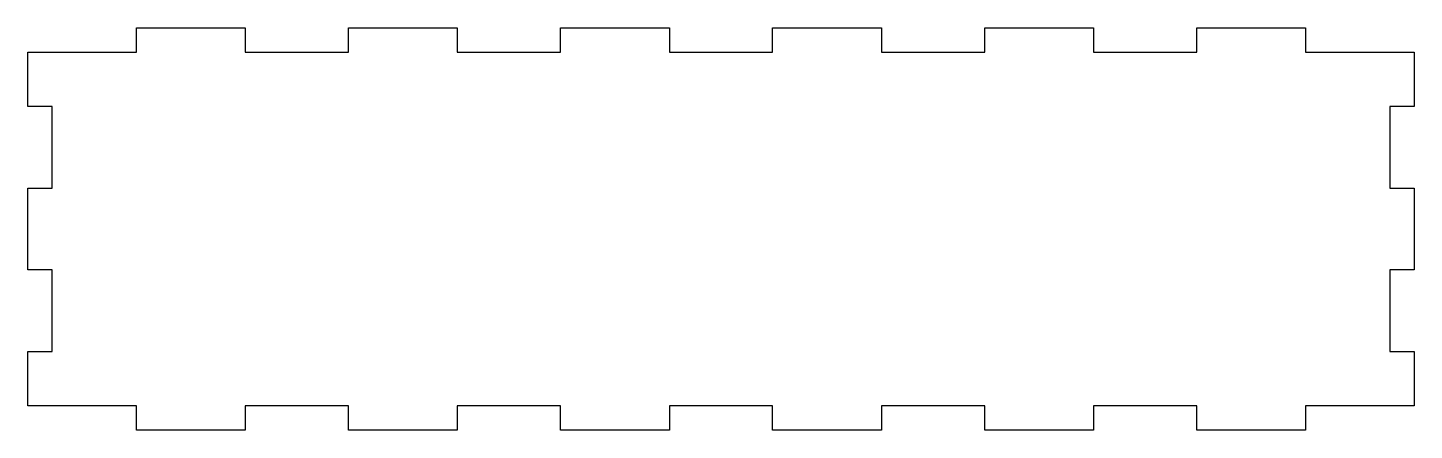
# Model space of a CAD drawing. Header units: millimetres. Extents: x -255 to 0, y -70 to 4.
import ezdxf

# ---------------------------------------------------------------- set-up
doc = ezdxf.new("R2010")
doc.units = ezdxf.units.MM
doc.layers.get('0').update_dxf_attribs({"linetype": 'CONTINUOUS'})

msp = doc.modelspace()

# ---------------------------------------------------------------- linework, layer by layer
msp.add_lwpolyline([(-250.5, -40), (-255, -40), (-255, -25), (-250.5, -25), (-250.5, -10), (-255, -10), (-255, 0), (-235, 0), (-235, 4.5), (-215, 4.5), (-215, 0), (-196, 0), (-196, 4.5), (-176, 4.5), (-176, 0), (-157, 0), (-157, 4.5), (-137, 4.5), (-137, 0), (-118, 0), (-118, 4.5), (-98, 4.5), (-98, 0), (-79, 0), (-79, 4.5), (-59, 4.5), (-59, 0), (-40, 0), (-40, 4.5), (-20, 4.5), (-20, 0), (0, 0), (0, -10), (-4.5, -10), (-4.5, -25), (0, -25), (0, -40), (-4.5, -40), (-4.5, -55), (0, -55), (0, -65), (-20, -65), (-20, -69.5), (-40, -69.5), (-40, -65), (-59, -65), (-59, -69.5), (-79, -69.5), (-79, -65), (-98, -65), (-98, -69.5), (-118, -69.5), (-118, -65), (-137, -65), (-137, -69.5), (-157, -69.5), (-157, -65), (-176, -65), (-176, -69.5), (-196, -69.5), (-196, -65), (-215, -65), (-215, -69.5), (-235, -69.5), (-235, -65), (-255, -65), (-255, -55), (-250.5, -55)], close=True)

doc.saveas('drawing.dxf')
